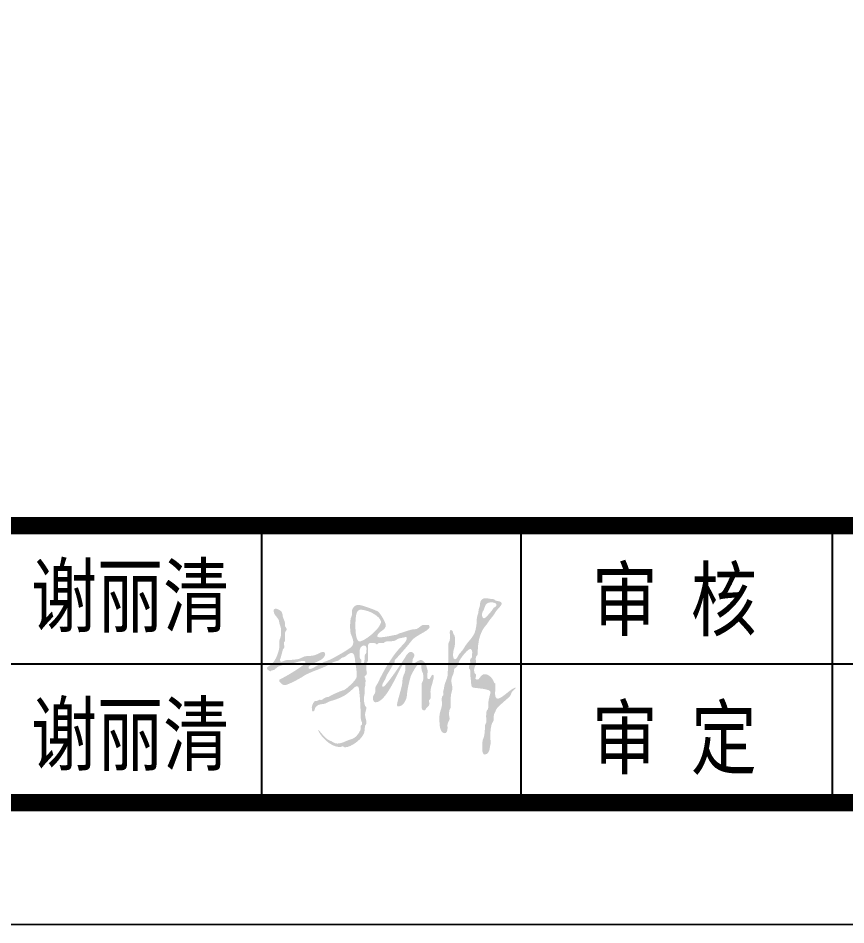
# Model space of a CAD drawing. Header units: millimetres. Extents: x 5592 to 9444, y 2362 to 3548.
# Drawn here: x 9284.3 to 9332.1, y 2721.6 to 2774 of the extents above; entities that cross this region are included whole.
import ezdxf

# ---------------------------------------------------------------- set-up
doc = ezdxf.new("R2010")
doc.units = ezdxf.units.MM
doc.header["$LTSCALE"] = 250
doc.layers.get('0').update_dxf_attribs({"linetype": 'CONTINUOUS'})
for name, color, linetype in [('PUB_TITLE', 4, 'CONTINUOUS'), ('TK', 7, 'CONTINUOUS'), ('图框线', 4, 'CONTINUOUS')]:
    doc.layers.add(name, color=color, linetype=linetype)
doc.styles.add('FS', font='SIMFANG.TTF', dxfattribs={"width": 0.8})

# ---------------------------------------------------------------- blocks, each defined once
blk = doc.blocks.new('A$C00DF43F2')
h = blk.add_hatch(color=5)
h.dxf.hatch_style = 1
edge = h.paths.add_edge_path()
edge.add_spline(control_points=[(280.702, 3.662), (280.702, 3.484), (280.58, 3.278), (280.415, 3.278)], knot_values=[0, 0, 0, 0, 1, 1, 1, 1], degree=3, periodic=0)
edge.add_spline(control_points=[(280.415, 3.278), (280.199, 3.278), (280.28, 3.785), (280.28, 4.038)], knot_values=[0, 0, 0, 0, 1, 1, 1, 1], degree=3, periodic=0)
edge.add_spline(control_points=[(280.28, 4.038), (280.28, 4.201), (280.42, 4.203), (280.42, 4.93)], knot_values=[0, 0, 0, 0, 1, 1, 1, 1], degree=3, periodic=0)
edge.add_spline(control_points=[(280.42, 4.93), (280.42, 5.03), (280.52, 5.11), (280.508, 5.211)], knot_values=[0, 0, 0, 0, 1, 1, 1, 1], degree=3, periodic=0)
edge.add_spline(control_points=[(280.508, 5.211), (280.483, 5.401), (280.48, 5.587), (280.514, 5.776)], knot_values=[0, 0, 0, 0, 1, 1, 1, 1], degree=3, periodic=0)
edge.add_spline(control_points=[(280.514, 5.776), (280.537, 5.899), (280.595, 5.839), (280.608, 5.964)], knot_values=[0, 0, 0, 0, 1, 1, 1, 1], degree=3, periodic=0)
edge.add_spline(control_points=[(280.608, 5.964), (280.626, 6.13), (280.554, 6.199), (280.744, 6.856)], knot_values=[0, 0, 0, 0, 1, 1, 1, 1], degree=3, periodic=0)
edge.add_spline(control_points=[(280.744, 6.856), (280.812, 7.093), (279.905, 7.096), (279.72, 7.153)], knot_values=[0, 0, 0, 0, 1, 1, 1, 1], degree=3, periodic=0)
edge.add_spline(control_points=[(279.72, 7.153), (279.602, 7.189), (279.631, 7.386), (279.615, 7.513)], knot_values=[0, 0, 0, 0, 1, 1, 1, 1], degree=3, periodic=0)
edge.add_spline(control_points=[(279.615, 7.513), (279.549, 8.009), (279.583, 7.979), (279.57, 8.125)], knot_values=[0, 0, 0, 0, 1, 1, 1, 1], degree=3, periodic=0)
edge.add_spline(control_points=[(279.57, 8.125), (279.56, 8.249), (279.508, 8.189), (279.489, 8.312)], knot_values=[0, 0, 0, 0, 1, 1, 1, 1], degree=3, periodic=0)
edge.add_spline(control_points=[(279.489, 8.312), (279.465, 8.467), (279.558, 8.391), (279.575, 8.548)], knot_values=[0, 0, 0, 0, 1, 1, 1, 1], degree=3, periodic=0)
edge.add_spline(control_points=[(279.575, 8.548), (279.591, 8.704), (279.525, 8.634), (279.575, 8.783)], knot_values=[0, 0, 0, 0, 1, 1, 1, 1], degree=3, periodic=0)
edge.add_spline(control_points=[(279.575, 8.783), (279.604, 8.872), (279.671, 8.83), (279.666, 8.924)], knot_values=[0, 0, 0, 0, 1, 1, 1, 1], degree=3, periodic=0)
edge.add_spline(control_points=[(279.666, 8.924), (279.658, 9.076), (279.748, 9.279), (279.612, 9.37)], knot_values=[0, 0, 0, 0, 1, 1, 1, 1], degree=3, periodic=0)
edge.add_spline(control_points=[(279.612, 9.37), (279.465, 9.468), (278.993, 8.812), (278.936, 8.68)], knot_values=[0, 0, 0, 0, 1, 1, 1, 1], degree=3, periodic=0)
edge.add_spline(control_points=[(278.936, 8.68), (278.889, 8.57), (278.867, 8.417), (278.769, 8.324)], knot_values=[0, 0, 0, 0, 1, 1, 1, 1], degree=3, periodic=0)
edge.add_spline(control_points=[(278.769, 8.324), (278.695, 8.255), (278.635, 8.274), (278.635, 8.172)], knot_values=[0, 0, 0, 0, 1, 1, 1, 1], degree=3, periodic=0)
edge.add_spline(control_points=[(278.635, 8.172), (278.635, 8.055), (278.601, 7.941), (278.55, 7.837)], knot_values=[0, 0, 0, 0, 1, 1, 1, 1], degree=3, periodic=0)
edge.add_spline(control_points=[(278.55, 7.837), (278.397, 7.532), (278.541, 7.289), (278.541, 7.139)], knot_values=[0, 0, 0, 0, 1, 1, 1, 1], degree=3, periodic=0)
edge.add_spline(control_points=[(278.541, 7.139), (278.541, 6.961), (278.447, 6.799), (278.447, 6.622)], knot_values=[0, 0, 0, 0, 1, 1, 1, 1], degree=3, periodic=0)
edge.add_spline(control_points=[(278.447, 6.622), (278.447, 6.293), (278.447, 6.199), (278.447, 6.058)], knot_values=[0, 0, 0, 0, 1, 1, 1, 1], degree=3, periodic=0)
edge.add_spline(control_points=[(278.447, 6.058), (278.447, 5.956), (278.364, 5.877), (278.353, 5.776)], knot_values=[0, 0, 0, 0, 1, 1, 1, 1], degree=3, periodic=0)
edge.add_spline(control_points=[(278.353, 5.776), (278.311, 5.376), (278.434, 5.422), (278.353, 5.259)], knot_values=[0, 0, 0, 0, 1, 1, 1, 1], degree=3, periodic=0)
edge.add_spline(control_points=[(278.353, 5.259), (278.204, 4.961), (278.259, 4.983), (278.259, 4.836)], knot_values=[0, 0, 0, 0, 1, 1, 1, 1], degree=3, periodic=0)
edge.add_spline(control_points=[(278.259, 4.836), (278.259, 4.702), (278.228, 4.482), (278.073, 4.509)], knot_values=[0, 0, 0, 0, 1, 1, 1, 1], degree=3, periodic=0)
edge.add_spline(control_points=[(278.073, 4.509), (277.763, 4.563), (277.789, 5.141), (277.789, 5.494)], knot_values=[0, 0, 0, 0, 1, 1, 1, 1], degree=3, periodic=0)
edge.add_spline(control_points=[(277.789, 5.494), (277.789, 5.706), (277.9, 5.893), (277.93, 6.105)], knot_values=[0, 0, 0, 0, 1, 1, 1, 1], degree=3, periodic=0)
edge.add_spline(control_points=[(277.93, 6.105), (277.952, 6.26), (277.902, 6.42), (277.93, 6.575)], knot_values=[0, 0, 0, 0, 1, 1, 1, 1], degree=3, periodic=0)
edge.add_spline(control_points=[(277.93, 6.575), (277.953, 6.698), (278.011, 6.638), (278.024, 6.763)], knot_values=[0, 0, 0, 0, 1, 1, 1, 1], degree=3, periodic=0)
edge.add_spline(control_points=[(278.024, 6.763), (278.037, 6.891), (277.974, 6.834), (278.016, 6.957)], knot_values=[0, 0, 0, 0, 1, 1, 1, 1], degree=3, periodic=0)
edge.add_spline(control_points=[(278.016, 6.957), (278.047, 7.048), (278.057, 7.14), (278.071, 7.233)], knot_values=[0, 0, 0, 0, 1, 1, 1, 1], degree=3, periodic=0)
edge.add_spline(control_points=[(278.071, 7.233), (278.104, 7.448), (278.236, 7.627), (278.259, 7.843)], knot_values=[0, 0, 0, 0, 1, 1, 1, 1], degree=3, periodic=0)
edge.add_spline(control_points=[(278.259, 7.843), (278.275, 7.994), (278.306, 8.886), (278.306, 9.065)], knot_values=[0, 0, 0, 0, 1, 1, 1, 1], degree=3, periodic=0)
edge.add_spline(control_points=[(278.306, 9.065), (278.306, 9.237), (278.278, 9.521), (278.306, 9.676)], knot_values=[0, 0, 0, 0, 1, 1, 1, 1], degree=3, periodic=0)
edge.add_spline(control_points=[(278.306, 9.676), (278.334, 9.825), (278.4, 9.762), (278.4, 10.098)], knot_values=[0, 0, 0, 0, 1, 1, 1, 1], degree=3, periodic=0)
edge.add_spline(control_points=[(278.4, 10.098), (278.401, 10.229), (278.344, 10.495), (278.447, 10.474)], knot_values=[0, 0, 0, 0, 1, 1, 1, 1], degree=3, periodic=0)
edge.add_spline(control_points=[(278.447, 10.474), (278.57, 10.45), (278.558, 10.408), (278.588, 10.286)], knot_values=[0, 0, 0, 0, 1, 1, 1, 1], degree=3, periodic=0)
edge.add_spline(control_points=[(278.588, 10.286), (278.626, 10.134), (278.682, 10.208), (278.682, 10.051)], knot_values=[0, 0, 0, 0, 1, 1, 1, 1], degree=3, periodic=0)
edge.add_spline(control_points=[(278.682, 10.051), (278.682, 9.676), (278.682, 9.911), (278.682, 9.629)], knot_values=[0, 0, 0, 0, 1, 1, 1, 1], degree=3, periodic=0)
edge.add_spline(control_points=[(278.682, 9.629), (278.682, 9.482), (278.603, 9.344), (278.588, 9.206)], knot_values=[0, 0, 0, 0, 1, 1, 1, 1], degree=3, periodic=0)
edge.add_spline(control_points=[(278.588, 9.206), (278.573, 9.059), (278.56, 8.781), (278.682, 8.783)], knot_values=[0, 0, 0, 0, 1, 1, 1, 1], degree=3, periodic=0)
edge.add_spline(control_points=[(278.682, 8.783), (278.815, 8.785), (278.845, 8.967), (278.917, 9.065)], knot_values=[0, 0, 0, 0, 1, 1, 1, 1], degree=3, periodic=0)
edge.add_spline(control_points=[(278.917, 9.065), (279.028, 9.216), (279.074, 9.203), (279.265, 9.525)], knot_values=[0, 0, 0, 0, 1, 1, 1, 1], degree=3, periodic=0)
edge.add_spline(control_points=[(279.265, 9.525), (279.42, 9.788), (279.664, 9.982), (279.796, 10.248)], knot_values=[0, 0, 0, 0, 1, 1, 1, 1], degree=3, periodic=0)
edge.add_spline(control_points=[(279.796, 10.248), (279.867, 10.393), (279.951, 10.739), (279.951, 11.132)], knot_values=[0, 0, 0, 0, 1, 1, 1, 1], degree=3, periodic=0)
edge.add_spline(control_points=[(279.951, 11.132), (279.951, 11.279), (280.045, 11.408), (280.045, 11.555)], knot_values=[0, 0, 0, 0, 1, 1, 1, 1], degree=3, periodic=0)
edge.add_spline(control_points=[(280.045, 11.555), (280.045, 11.699), (280.141, 11.832), (280.137, 11.978)], knot_values=[0, 0, 0, 0, 1, 1, 1, 1], degree=3, periodic=0)
edge.add_spline(control_points=[(280.137, 11.978), (280.133, 12.128), (280.22, 12.278), (280.373, 12.307)], knot_values=[0, 0, 0, 0, 1, 1, 1, 1], degree=3, periodic=0)
edge.add_spline(control_points=[(280.373, 12.307), (280.546, 12.339), (280.71, 12.26), (280.89, 12.26)], knot_values=[0, 0, 0, 0, 1, 1, 1, 1], degree=3, periodic=0)
edge.add_spline(control_points=[(280.89, 12.26), (281.016, 12.26), (280.957, 12.196), (281.078, 12.166)], knot_values=[0, 0, 0, 0, 1, 1, 1, 1], degree=3, periodic=0)
edge.add_spline(control_points=[(281.078, 12.166), (281.176, 12.141), (281.286, 12.145), (281.36, 12.072)], knot_values=[0, 0, 0, 0, 1, 1, 1, 1], degree=3, periodic=0)
edge.add_spline(control_points=[(281.36, 12.072), (281.492, 11.94), (281.167, 11.748), (281.031, 11.508)], knot_values=[0, 0, 0, 0, 1, 1, 1, 1], degree=3, periodic=0)
edge.add_spline(control_points=[(281.031, 11.508), (280.901, 11.278), (280.691, 11.076), (280.561, 10.85)], knot_values=[0, 0, 0, 0, 1, 1, 1, 1], degree=3, periodic=0)
edge.add_spline(control_points=[(280.561, 10.85), (280.483, 10.715), (279.998, 10.395), (279.998, 9.112)], knot_values=[0, 0, 0, 0, 1, 1, 1, 1], degree=3, periodic=0)
edge.add_spline(control_points=[(279.998, 9.112), (279.998, 8.987), (279.949, 9.041), (279.904, 8.924)], knot_values=[0, 0, 0, 0, 1, 1, 1, 1], degree=3, periodic=0)
edge.add_spline(control_points=[(279.904, 8.924), (279.843, 8.767), (279.971, 8.578), (279.874, 8.432)], knot_values=[0, 0, 0, 0, 1, 1, 1, 1], degree=3, periodic=0)
edge.add_spline(control_points=[(279.874, 8.432), (279.795, 8.313), (279.776, 8.167), (279.81, 8.031)], knot_values=[0, 0, 0, 0, 1, 1, 1, 1], degree=3, periodic=0)
edge.add_spline(control_points=[(279.81, 8.031), (279.84, 7.91), (279.904, 7.969), (279.904, 7.843)], knot_values=[0, 0, 0, 0, 1, 1, 1, 1], degree=3, periodic=0)
edge.add_spline(control_points=[(279.904, 7.843), (279.904, 7.687), (279.802, 7.656), (279.951, 7.608)], knot_values=[0, 0, 0, 0, 1, 1, 1, 1], degree=3, periodic=0)
edge.add_spline(control_points=[(279.951, 7.608), (280.099, 7.561), (280.157, 7.869), (280.317, 7.909)], knot_values=[0, 0, 0, 0, 1, 1, 1, 1], degree=3, periodic=0)
edge.add_spline(control_points=[(280.317, 7.909), (280.585, 7.976), (280.849, 7.733), (280.937, 7.467)], knot_values=[0, 0, 0, 0, 1, 1, 1, 1], degree=3, periodic=0)
edge.add_spline(control_points=[(280.937, 7.467), (280.967, 7.378), (281.031, 7.42), (281.031, 7.326)], knot_values=[0, 0, 0, 0, 1, 1, 1, 1], degree=3, periodic=0)
edge.add_spline(control_points=[(281.031, 7.326), (281.031, 6.857), (280.974, 6.851), (281.031, 6.622)], knot_values=[0, 0, 0, 0, 1, 1, 1, 1], degree=3, periodic=0)
edge.add_spline(control_points=[(281.031, 6.622), (281.138, 6.193), (281.847, 7.068), (282.159, 7.139)], knot_values=[0, 0, 0, 0, 1, 1, 1, 1], degree=3, periodic=0)
edge.add_spline(control_points=[(282.159, 7.139), (282.283, 7.167), (282.112, 7.037), (282.022, 6.947)], knot_values=[0, 0, 0, 0, 1, 1, 1, 1], degree=3, periodic=0)
edge.add_spline(control_points=[(282.022, 6.947), (281.946, 6.873), (281.94, 6.752), (281.877, 6.669)], knot_values=[0, 0, 0, 0, 1, 1, 1, 1], degree=3, periodic=0)
edge.add_spline(control_points=[(281.877, 6.669), (281.769, 6.526), (281.547, 6.386), (281.172, 6.011)], knot_values=[0, 0, 0, 0, 1, 1, 1, 1], degree=3, periodic=0)
edge.add_spline(control_points=[(281.172, 6.011), (281.066, 5.905), (281.104, 5.923), (280.956, 5.626)], knot_values=[0, 0, 0, 0, 1, 1, 1, 1], degree=3, periodic=0)
edge.add_spline(control_points=[(280.956, 5.626), (280.881, 5.475), (280.994, 5.269), (280.867, 5.142)], knot_values=[0, 0, 0, 0, 1, 1, 1, 1], degree=3, periodic=0)
edge.add_spline(control_points=[(280.867, 5.142), (280.751, 5.026), (280.692, 4.258), (280.749, 4.085)], knot_values=[0, 0, 0, 0, 1, 1, 1, 1], degree=3, periodic=0)
edge.add_spline(control_points=[(280.749, 4.085), (280.796, 3.944), (280.702, 3.802), (280.702, 3.662)], knot_values=[0, 0, 0, 0, 1, 1, 1, 1], degree=3, periodic=0)
edge = h.paths.add_edge_path(flags=16)
edge.add_spline(control_points=[(280.298, 11.545), (280.213, 11.417), (280.257, 11.124), (280.364, 11.151)], knot_values=[0, 0, 0, 0, 1, 1, 1, 1], degree=3, periodic=0)
edge.add_spline(control_points=[(280.364, 11.151), (280.523, 11.191), (280.601, 11.358), (280.701, 11.462)], knot_values=[0, 0, 0, 0, 1, 1, 1, 1], degree=3, periodic=0)
edge.add_spline(control_points=[(280.701, 11.462), (280.773, 11.536), (280.834, 11.612), (280.884, 11.701)], knot_values=[0, 0, 0, 0, 1, 1, 1, 1], degree=3, periodic=0)
edge.add_spline(control_points=[(280.884, 11.701), (280.947, 11.814), (281.049, 11.794), (281.078, 11.884)], knot_values=[0, 0, 0, 0, 1, 1, 1, 1], degree=3, periodic=0)
edge.add_spline(control_points=[(281.078, 11.884), (281.126, 12.033), (280.952, 12.061), (280.843, 12.071)], knot_values=[0, 0, 0, 0, 1, 1, 1, 1], degree=3, periodic=0)
edge.add_spline(control_points=[(280.843, 12.071), (280.704, 12.086), (280.543, 12.062), (280.467, 11.931)], knot_values=[0, 0, 0, 0, 1, 1, 1, 1], degree=3, periodic=0)
edge.add_spline(control_points=[(280.467, 11.931), (280.397, 11.808), (280.376, 11.662), (280.298, 11.545)], knot_values=[0, 0, 0, 0, 1, 1, 1, 1], degree=3, periodic=0)
edge = h.paths.add_edge_path()
edge.add_spline(control_points=[(273.467, 4.695), (273.467, 4.233), (272.679, 3.687), (272.331, 3.695)], knot_values=[0, 0, 0, 0, 1, 1, 1, 1], degree=3, periodic=0)
edge.add_spline(control_points=[(272.331, 3.695), (272.215, 3.697), (272.268, 3.776), (272.156, 3.742)], knot_values=[0, 0, 0, 0, 1, 1, 1, 1], degree=3, periodic=0)
edge.add_spline(control_points=[(272.156, 3.742), (272.034, 3.705), (272.092, 3.703), (271.964, 3.713)], knot_values=[0, 0, 0, 0, 1, 1, 1, 1], degree=3, periodic=0)
edge.add_spline(control_points=[(271.964, 3.713), (271.463, 3.752), (270.921, 4.326), (270.789, 4.648)], knot_values=[0, 0, 0, 0, 1, 1, 1, 1], degree=3, periodic=0)
edge.add_spline(control_points=[(270.789, 4.648), (270.687, 4.896), (271.124, 4.246), (271.353, 4.132)], knot_values=[0, 0, 0, 0, 1, 1, 1, 1], degree=3, periodic=0)
edge.add_spline(control_points=[(271.353, 4.132), (271.521, 4.048), (271.546, 4.05), (271.635, 3.991)], knot_values=[0, 0, 0, 0, 1, 1, 1, 1], degree=3, periodic=0)
edge.add_spline(control_points=[(271.635, 3.991), (271.967, 3.769), (272.335, 4.07), (272.659, 4.15)], knot_values=[0, 0, 0, 0, 1, 1, 1, 1], degree=3, periodic=0)
edge.add_spline(control_points=[(272.659, 4.15), (272.919, 4.215), (273.093, 4.44), (273.209, 4.672)], knot_values=[0, 0, 0, 0, 1, 1, 1, 1], degree=3, periodic=0)
edge.add_spline(control_points=[(273.209, 4.672), (273.272, 4.798), (273.232, 4.742), (273.232, 4.883)], knot_values=[0, 0, 0, 0, 1, 1, 1, 1], degree=3, periodic=0)
edge.add_spline(control_points=[(273.232, 4.883), (273.232, 5.007), (273.309, 4.945), (273.316, 5.069)], knot_values=[0, 0, 0, 0, 1, 1, 1, 1], degree=3, periodic=0)
edge.add_spline(control_points=[(273.316, 5.069), (273.324, 5.216), (273.232, 5.16), (273.232, 5.494)], knot_values=[0, 0, 0, 0, 1, 1, 1, 1], degree=3, periodic=0)
edge.add_spline(control_points=[(273.232, 5.494), (273.232, 6.028), (273.199, 6.547), (273.132, 7.091)], knot_values=[0, 0, 0, 0, 1, 1, 1, 1], degree=3, periodic=0)
edge.add_spline(control_points=[(273.132, 7.091), (273.121, 7.176), (273.087, 7.234), (273.002, 7.218)], knot_values=[0, 0, 0, 0, 1, 1, 1, 1], degree=3, periodic=0)
edge.add_spline(control_points=[(273.002, 7.218), (272.841, 7.189), (272.851, 7.086), (272.427, 6.773)], knot_values=[0, 0, 0, 0, 1, 1, 1, 1], degree=3, periodic=0)
edge.add_spline(control_points=[(272.427, 6.773), (272.138, 6.56), (271.777, 6.451), (271.44, 6.349)], knot_values=[0, 0, 0, 0, 1, 1, 1, 1], degree=3, periodic=0)
edge.add_spline(control_points=[(271.44, 6.349), (271.308, 6.309), (271.21, 6.203), (271.071, 6.197)], knot_values=[0, 0, 0, 0, 1, 1, 1, 1], degree=3, periodic=0)
edge.add_spline(control_points=[(271.071, 6.197), (270.9, 6.189), (270.716, 6.151), (270.62, 6.002)], knot_values=[0, 0, 0, 0, 1, 1, 1, 1], degree=3, periodic=0)
edge.add_spline(control_points=[(270.62, 6.002), (270.539, 5.875), (270.632, 5.859), (270.507, 5.776)], knot_values=[0, 0, 0, 0, 1, 1, 1, 1], degree=3, periodic=0)
edge.add_spline(control_points=[(270.507, 5.776), (270.455, 5.741), (270.422, 5.808), (270.413, 5.87)], knot_values=[0, 0, 0, 0, 1, 1, 1, 1], degree=3, periodic=0)
edge.add_spline(control_points=[(270.413, 5.87), (270.389, 6.039), (270.439, 6.214), (270.554, 6.34)], knot_values=[0, 0, 0, 0, 1, 1, 1, 1], degree=3, periodic=0)
edge.add_spline(control_points=[(270.554, 6.34), (270.619, 6.41), (270.667, 6.331), (270.808, 6.424)], knot_values=[0, 0, 0, 0, 1, 1, 1, 1], degree=3, periodic=0)
edge.add_spline(control_points=[(270.808, 6.424), (270.921, 6.5), (270.899, 6.378), (271.012, 6.454)], knot_values=[0, 0, 0, 0, 1, 1, 1, 1], degree=3, periodic=0)
edge.add_spline(control_points=[(271.012, 6.454), (271.123, 6.528), (271.093, 6.515), (271.212, 6.575)], knot_values=[0, 0, 0, 0, 1, 1, 1, 1], degree=3, periodic=0)
edge.add_spline(control_points=[(271.212, 6.575), (271.345, 6.641), (271.311, 6.559), (271.435, 6.642)], knot_values=[0, 0, 0, 0, 1, 1, 1, 1], degree=3, periodic=0)
edge.add_spline(control_points=[(271.435, 6.642), (271.562, 6.726), (272.096, 6.962), (272.246, 6.998)], knot_values=[0, 0, 0, 0, 1, 1, 1, 1], degree=3, periodic=0)
edge.add_spline(control_points=[(272.246, 6.998), (272.391, 7.032), (272.98, 7.585), (272.997, 7.749)], knot_values=[0, 0, 0, 0, 1, 1, 1, 1], degree=3, periodic=0)
edge.add_spline(control_points=[(272.997, 7.749), (273.038, 8.141), (272.91, 8.546), (272.902, 8.783)], knot_values=[0, 0, 0, 0, 1, 1, 1, 1], degree=3, periodic=0)
edge.add_spline(control_points=[(272.902, 8.783), (272.897, 8.927), (272.843, 9.154), (272.716, 9.152)], knot_values=[0, 0, 0, 0, 1, 1, 1, 1], degree=3, periodic=0)
edge.add_spline(control_points=[(272.716, 9.152), (272.561, 9.149), (272.463, 9.021), (272.331, 8.938)], knot_values=[0, 0, 0, 0, 1, 1, 1, 1], degree=3, periodic=0)
edge.add_spline(control_points=[(272.331, 8.938), (272.216, 8.866), (272.237, 8.933), (272.128, 8.853)], knot_values=[0, 0, 0, 0, 1, 1, 1, 1], degree=3, periodic=0)
edge.add_spline(control_points=[(272.128, 8.853), (272.039, 8.788), (271.973, 8.705), (271.87, 8.684)], knot_values=[0, 0, 0, 0, 1, 1, 1, 1], degree=3, periodic=0)
edge.add_spline(control_points=[(271.87, 8.684), (271.593, 8.629), (271.402, 8.459), (271.109, 8.33)], knot_values=[0, 0, 0, 0, 1, 1, 1, 1], degree=3, periodic=0)
edge.add_spline(control_points=[(271.109, 8.33), (270.823, 8.204), (270.161, 7.976), (269.987, 7.847)], knot_values=[0, 0, 0, 0, 1, 1, 1, 1], degree=3, periodic=0)
edge.add_spline(control_points=[(269.987, 7.847), (269.858, 7.751), (269.002, 7.263), (268.818, 7.289)], knot_values=[0, 0, 0, 0, 1, 1, 1, 1], degree=3, periodic=0)
edge.add_spline(control_points=[(268.818, 7.289), (268.659, 7.312), (268.415, 7.569), (268.571, 7.627)], knot_values=[0, 0, 0, 0, 1, 1, 1, 1], degree=3, periodic=0)
edge.add_spline(control_points=[(268.571, 7.627), (268.723, 7.683), (270.012, 8.419), (270.037, 8.595)], knot_values=[0, 0, 0, 0, 1, 1, 1, 1], degree=3, periodic=0)
edge.add_spline(control_points=[(270.037, 8.595), (270.067, 8.805), (269.529, 8.606), (269.286, 8.548)], knot_values=[0, 0, 0, 0, 1, 1, 1, 1], degree=3, periodic=0)
edge.add_spline(control_points=[(269.286, 8.548), (269.141, 8.513), (269.131, 8.582), (268.541, 8.39)], knot_values=[0, 0, 0, 0, 1, 1, 1, 1], degree=3, periodic=0)
edge.add_spline(control_points=[(268.541, 8.39), (268.417, 8.35), (268.452, 8.341), (268.346, 8.266)], knot_values=[0, 0, 0, 0, 1, 1, 1, 1], degree=3, periodic=0)
edge.add_spline(control_points=[(268.346, 8.266), (268.238, 8.19), (268.279, 8.167), (268.148, 8.149)], knot_values=[0, 0, 0, 0, 1, 1, 1, 1], degree=3, periodic=0)
edge.add_spline(control_points=[(268.148, 8.149), (267.922, 8.118), (268.105, 8.078), (268.017, 8.078)], knot_values=[0, 0, 0, 0, 1, 1, 1, 1], degree=3, periodic=0)
edge.add_spline(control_points=[(268.017, 8.078), (268.017, 8.078), (267.878, 8.164), (267.878, 8.164)], knot_values=[0, 0, 0, 0, 1, 1, 1, 1], degree=3, periodic=0)
edge.add_spline(control_points=[(267.878, 8.164), (267.878, 8.164), (267.851, 8.182), (267.851, 8.182)], knot_values=[0, 0, 0, 0, 1, 1, 1, 1], degree=3, periodic=0)
edge.add_spline(control_points=[(267.851, 8.182), (267.803, 8.304), (267.802, 8.31), (267.914, 8.379)], knot_values=[0, 0, 0, 0, 1, 1, 1, 1], degree=3, periodic=0)
edge.add_spline(control_points=[(267.914, 8.379), (268.148, 8.522), (268.31, 8.756), (268.406, 9.014)], knot_values=[0, 0, 0, 0, 1, 1, 1, 1], degree=3, periodic=0)
edge.add_spline(control_points=[(268.406, 9.014), (268.62, 9.595), (268.5, 9.68), (268.534, 9.864)], knot_values=[0, 0, 0, 0, 1, 1, 1, 1], degree=3, periodic=0)
edge.add_spline(control_points=[(268.534, 9.864), (268.568, 10.047), (268.673, 10.053), (268.623, 10.568)], knot_values=[0, 0, 0, 0, 1, 1, 1, 1], degree=3, periodic=0)
edge.add_spline(control_points=[(268.623, 10.568), (268.612, 10.681), (268.537, 10.782), (268.531, 10.897)], knot_values=[0, 0, 0, 0, 1, 1, 1, 1], degree=3, periodic=0)
edge.add_spline(control_points=[(268.531, 10.897), (268.523, 11.067), (268.404, 11.195), (268.299, 11.32)], knot_values=[0, 0, 0, 0, 1, 1, 1, 1], degree=3, periodic=0)
edge.add_spline(control_points=[(268.299, 11.32), (268.211, 11.425), (268.151, 11.662), (268.252, 11.696)], knot_values=[0, 0, 0, 0, 1, 1, 1, 1], degree=3, periodic=0)
edge.add_spline(control_points=[(268.252, 11.696), (268.37, 11.735), (268.434, 11.675), (268.581, 11.602)], knot_values=[0, 0, 0, 0, 1, 1, 1, 1], degree=3, periodic=0)
edge.add_spline(control_points=[(268.581, 11.602), (268.754, 11.515), (268.69, 11.29), (268.769, 11.132)], knot_values=[0, 0, 0, 0, 1, 1, 1, 1], degree=3, periodic=0)
edge.add_spline(control_points=[(268.769, 11.132), (268.821, 11.027), (268.863, 10.918), (268.863, 10.803)], knot_values=[0, 0, 0, 0, 1, 1, 1, 1], degree=3, periodic=0)
edge.add_spline(control_points=[(268.863, 10.803), (268.863, 10.678), (268.84, 10.719), (268.91, 10.615)], knot_values=[0, 0, 0, 0, 1, 1, 1, 1], degree=3, periodic=0)
edge.add_spline(control_points=[(268.91, 10.615), (269, 10.48), (268.954, 10.517), (268.882, 10.371)], knot_values=[0, 0, 0, 0, 1, 1, 1, 1], degree=3, periodic=0)
edge.add_spline(control_points=[(268.882, 10.371), (268.839, 10.287), (268.863, 10.28), (268.863, 10.098)], knot_values=[0, 0, 0, 0, 1, 1, 1, 1], degree=3, periodic=0)
edge.add_spline(control_points=[(268.863, 10.098), (268.863, 9.942), (268.863, 10.02), (268.863, 9.864)], knot_values=[0, 0, 0, 0, 1, 1, 1, 1], degree=3, periodic=0)
edge.add_spline(control_points=[(268.863, 9.864), (268.863, 9.785), (268.797, 9.824), (268.792, 9.746)], knot_values=[0, 0, 0, 0, 1, 1, 1, 1], degree=3, periodic=0)
edge.add_spline(control_points=[(268.792, 9.746), (268.782, 9.574), (268.816, 9.66), (268.816, 9.488)], knot_values=[0, 0, 0, 0, 1, 1, 1, 1], degree=3, periodic=0)
edge.add_spline(control_points=[(268.816, 9.488), (268.816, 9.362), (268.74, 9.424), (268.722, 9.3)], knot_values=[0, 0, 0, 0, 1, 1, 1, 1], degree=3, periodic=0)
edge.add_spline(control_points=[(268.722, 9.3), (268.704, 9.173), (268.646, 9.051), (268.628, 8.924)], knot_values=[0, 0, 0, 0, 1, 1, 1, 1], degree=3, periodic=0)
edge.add_spline(control_points=[(268.628, 8.924), (268.606, 8.769), (268.531, 8.838), (268.581, 8.689)], knot_values=[0, 0, 0, 0, 1, 1, 1, 1], degree=3, periodic=0)
edge.add_spline(control_points=[(268.581, 8.689), (268.629, 8.543), (268.782, 8.736), (268.957, 8.736)], knot_values=[0, 0, 0, 0, 1, 1, 1, 1], degree=3, periodic=0)
edge.add_spline(control_points=[(268.957, 8.736), (269.117, 8.736), (269.407, 8.762), (269.568, 8.783)], knot_values=[0, 0, 0, 0, 1, 1, 1, 1], degree=3, periodic=0)
edge.add_spline(control_points=[(269.568, 8.783), (269.763, 8.809), (269.928, 8.971), (270.131, 8.971)], knot_values=[0, 0, 0, 0, 1, 1, 1, 1], degree=3, periodic=0)
edge.add_spline(control_points=[(270.131, 8.971), (270.359, 8.971), (270.592, 8.992), (270.789, 9.112)], knot_values=[0, 0, 0, 0, 1, 1, 1, 1], degree=3, periodic=0)
edge.add_spline(control_points=[(270.789, 9.112), (270.902, 9.181), (271.1, 9.256), (271.165, 9.159)], knot_values=[0, 0, 0, 0, 1, 1, 1, 1], degree=3, periodic=0)
edge.add_spline(control_points=[(271.165, 9.159), (271.244, 9.041), (271.09, 8.846), (270.953, 8.759)], knot_values=[0, 0, 0, 0, 1, 1, 1, 1], degree=3, periodic=0)
edge.add_spline(control_points=[(270.953, 8.759), (270.822, 8.675), (270.709, 8.645), (270.546, 8.561)], knot_values=[0, 0, 0, 0, 1, 1, 1, 1], degree=3, periodic=0)
edge.add_spline(control_points=[(270.546, 8.561), (270.413, 8.493), (270.14, 8.351), (270.225, 8.266)], knot_values=[0, 0, 0, 0, 1, 1, 1, 1], degree=3, periodic=0)
edge.add_spline(control_points=[(270.225, 8.266), (270.394, 8.097), (270.665, 8.491), (271.4, 8.736)], knot_values=[0, 0, 0, 0, 1, 1, 1, 1], degree=3, periodic=0)
edge.add_spline(control_points=[(271.4, 8.736), (271.545, 8.784), (272.651, 9.4), (272.744, 9.544)], knot_values=[0, 0, 0, 0, 1, 1, 1, 1], degree=3, periodic=0)
edge.add_spline(control_points=[(272.744, 9.544), (272.884, 9.764), (272.759, 10.016), (272.668, 10.239)], knot_values=[0, 0, 0, 0, 1, 1, 1, 1], degree=3, periodic=0)
edge.add_spline(control_points=[(272.668, 10.239), (272.607, 10.39), (272.601, 11.103), (272.698, 11.249)], knot_values=[0, 0, 0, 0, 1, 1, 1, 1], degree=3, periodic=0)
edge.add_spline(control_points=[(272.698, 11.249), (272.786, 11.381), (272.681, 11.56), (272.762, 11.696)], knot_values=[0, 0, 0, 0, 1, 1, 1, 1], degree=3, periodic=0)
edge.add_spline(control_points=[(272.762, 11.696), (272.827, 11.804), (272.919, 11.901), (273.044, 11.931)], knot_values=[0, 0, 0, 0, 1, 1, 1, 1], degree=3, periodic=0)
edge.add_spline(control_points=[(273.044, 11.931), (273.201, 11.968), (274.051, 11.639), (274.219, 11.555)], knot_values=[0, 0, 0, 0, 1, 1, 1, 1], degree=3, periodic=0)
edge.add_spline(control_points=[(274.219, 11.555), (274.35, 11.489), (274.689, 10.902), (274.689, 10.756)], knot_values=[0, 0, 0, 0, 1, 1, 1, 1], degree=3, periodic=0)
edge.add_spline(control_points=[(274.689, 10.756), (274.689, 10.459), (274.264, 10.403), (274.191, 10.136)], knot_values=[0, 0, 0, 0, 1, 1, 1, 1], degree=3, periodic=0)
edge.add_spline(control_points=[(274.191, 10.136), (274.133, 9.928), (275.108, 10.177), (275.252, 10.192)], knot_values=[0, 0, 0, 0, 1, 1, 1, 1], degree=3, periodic=0)
edge.add_spline(control_points=[(275.252, 10.192), (275.408, 10.209), (275.335, 10.248), (275.487, 10.286)], knot_values=[0, 0, 0, 0, 1, 1, 1, 1], degree=3, periodic=0)
edge.add_spline(control_points=[(275.487, 10.286), (275.85, 10.377), (276.111, 10.521), (276.38, 10.521)], knot_values=[0, 0, 0, 0, 1, 1, 1, 1], degree=3, periodic=0)
edge.add_spline(control_points=[(276.38, 10.521), (276.524, 10.521), (276.618, 10.64), (276.737, 10.719)], knot_values=[0, 0, 0, 0, 1, 1, 1, 1], degree=3, periodic=0)
edge.add_spline(control_points=[(276.737, 10.719), (276.852, 10.795), (276.806, 10.756), (276.944, 10.756)], knot_values=[0, 0, 0, 0, 1, 1, 1, 1], degree=3, periodic=0)
edge.add_spline(control_points=[(276.944, 10.756), (276.944, 10.756), (277.085, 10.756), (277.085, 10.756)], knot_values=[0, 0, 0, 0, 1, 1, 1, 1], degree=3, periodic=0)
edge.add_spline(control_points=[(277.085, 10.756), (277.085, 10.756), (277.179, 10.756), (277.179, 10.756)], knot_values=[0, 0, 0, 0, 1, 1, 1, 1], degree=3, periodic=0)
edge.add_spline(control_points=[(277.179, 10.756), (277.452, 10.483), (276.396, 10.213), (276.145, 9.817)], knot_values=[0, 0, 0, 0, 1, 1, 1, 1], degree=3, periodic=0)
edge.add_spline(control_points=[(276.145, 9.817), (276.05, 9.666), (275.364, 8.895), (275.252, 8.783)], knot_values=[0, 0, 0, 0, 1, 1, 1, 1], degree=3, periodic=0)
edge.add_spline(control_points=[(275.252, 8.783), (275.142, 8.672), (275.25, 8.675), (275.158, 8.548)], knot_values=[0, 0, 0, 0, 1, 1, 1, 1], degree=3, periodic=0)
edge.add_spline(control_points=[(275.158, 8.548), (275.056, 8.405), (274.976, 8.227), (274.877, 8.078)], knot_values=[0, 0, 0, 0, 1, 1, 1, 1], degree=3, periodic=0)
edge.add_spline(control_points=[(274.877, 8.078), (274.786, 7.942), (274.716, 7.796), (274.66, 7.646)], knot_values=[0, 0, 0, 0, 1, 1, 1, 1], degree=3, periodic=0)
edge.add_spline(control_points=[(274.66, 7.646), (274.616, 7.526), (274.392, 7.283), (274.501, 7.186)], knot_values=[0, 0, 0, 0, 1, 1, 1, 1], degree=3, periodic=0)
edge.add_spline(control_points=[(274.501, 7.186), (274.607, 7.09), (275.454, 8.355), (275.563, 8.524)], knot_values=[0, 0, 0, 0, 1, 1, 1, 1], degree=3, periodic=0)
edge.add_spline(control_points=[(275.563, 8.524), (275.687, 8.718), (275.751, 8.783), (275.821, 8.923)], knot_values=[0, 0, 0, 0, 1, 1, 1, 1], degree=3, periodic=0)
edge.add_spline(control_points=[(275.821, 8.923), (275.894, 9.07), (276.064, 9.27), (276.192, 9.206)], knot_values=[0, 0, 0, 0, 1, 1, 1, 1], degree=3, periodic=0)
edge.add_spline(control_points=[(276.192, 9.206), (276.28, 9.162), (276.359, 9.075), (276.333, 8.971)], knot_values=[0, 0, 0, 0, 1, 1, 1, 1], degree=3, periodic=0)
edge.add_spline(control_points=[(276.333, 8.971), (276.295, 8.819), (276.255, 8.892), (276.239, 8.736)], knot_values=[0, 0, 0, 0, 1, 1, 1, 1], degree=3, periodic=0)
edge.add_spline(control_points=[(276.239, 8.736), (276.203, 8.393), (276.183, 8.458), (276.474, 8.642)], knot_values=[0, 0, 0, 0, 1, 1, 1, 1], degree=3, periodic=0)
edge.add_spline(control_points=[(276.474, 8.642), (276.781, 8.836), (276.809, 8.696), (276.944, 8.595)], knot_values=[0, 0, 0, 0, 1, 1, 1, 1], degree=3, periodic=0)
edge.add_spline(control_points=[(276.944, 8.595), (277.059, 8.508), (276.981, 8.531), (277.085, 8.219)], knot_values=[0, 0, 0, 0, 1, 1, 1, 1], degree=3, periodic=0)
edge.add_spline(control_points=[(277.085, 8.219), (277.135, 8.067), (277.085, 8.063), (277.085, 7.749)], knot_values=[0, 0, 0, 0, 1, 1, 1, 1], degree=3, periodic=0)
edge.add_spline(control_points=[(277.085, 7.749), (277.085, 7.656), (277.151, 7.599), (277.225, 7.656)], knot_values=[0, 0, 0, 0, 1, 1, 1, 1], degree=3, periodic=0)
edge.add_spline(control_points=[(277.225, 7.656), (277.307, 7.719), (277.315, 7.9), (277.414, 7.89)], knot_values=[0, 0, 0, 0, 1, 1, 1, 1], degree=3, periodic=0)
edge.add_spline(control_points=[(277.414, 7.89), (277.569, 7.876), (277.292, 7.179), (277.273, 6.998)], knot_values=[0, 0, 0, 0, 1, 1, 1, 1], degree=3, periodic=0)
edge.add_spline(control_points=[(277.273, 6.998), (277.257, 6.846), (277.311, 6.681), (277.273, 6.528)], knot_values=[0, 0, 0, 0, 1, 1, 1, 1], degree=3, periodic=0)
edge.add_spline(control_points=[(277.273, 6.528), (277.242, 6.406), (277.154, 6.463), (277.179, 6.34)], knot_values=[0, 0, 0, 0, 1, 1, 1, 1], degree=3, periodic=0)
edge.add_spline(control_points=[(277.179, 6.34), (277.2, 6.232), (277.237, 6.279), (277.202, 6.175)], knot_values=[0, 0, 0, 0, 1, 1, 1, 1], degree=3, periodic=0)
edge.add_spline(control_points=[(277.202, 6.175), (277.158, 6.042), (277.137, 6.064), (277.038, 5.964)], knot_values=[0, 0, 0, 0, 1, 1, 1, 1], degree=3, periodic=0)
edge.add_spline(control_points=[(277.038, 5.964), (276.971, 5.898), (276.991, 5.823), (276.897, 5.823)], knot_values=[0, 0, 0, 0, 1, 1, 1, 1], degree=3, periodic=0)
edge.add_spline(control_points=[(276.897, 5.823), (276.72, 5.823), (276.756, 6.094), (276.756, 6.246)], knot_values=[0, 0, 0, 0, 1, 1, 1, 1], degree=3, periodic=0)
edge.add_spline(control_points=[(276.756, 6.246), (276.756, 6.966), (276.756, 6.606), (276.756, 7.326)], knot_values=[0, 0, 0, 0, 1, 1, 1, 1], degree=3, periodic=0)
edge.add_spline(control_points=[(276.756, 7.326), (276.756, 7.428), (276.839, 7.508), (276.85, 7.608)], knot_values=[0, 0, 0, 0, 1, 1, 1, 1], degree=3, periodic=0)
edge.add_spline(control_points=[(276.85, 7.608), (276.894, 8.033), (276.778, 8.022), (276.756, 8.172)], knot_values=[0, 0, 0, 0, 1, 1, 1, 1], degree=3, periodic=0)
edge.add_spline(control_points=[(276.756, 8.172), (276.737, 8.301), (276.78, 8.508), (276.663, 8.542)], knot_values=[0, 0, 0, 0, 1, 1, 1, 1], degree=3, periodic=0)
edge.add_spline(control_points=[(276.663, 8.542), (276.518, 8.583), (276.248, 8.04), (276.164, 7.881)], knot_values=[0, 0, 0, 0, 1, 1, 1, 1], degree=3, periodic=0)
edge.add_spline(control_points=[(276.164, 7.881), (276.083, 7.729), (275.91, 6.926), (275.91, 6.716)], knot_values=[0, 0, 0, 0, 1, 1, 1, 1], degree=3, periodic=0)
edge.add_spline(control_points=[(275.91, 6.716), (275.91, 6.563), (275.844, 6.425), (275.769, 6.293)], knot_values=[0, 0, 0, 0, 1, 1, 1, 1], degree=3, periodic=0)
edge.add_spline(control_points=[(275.769, 6.293), (275.692, 6.156), (275.553, 6.058), (275.393, 6.058)], knot_values=[0, 0, 0, 0, 1, 1, 1, 1], degree=3, periodic=0)
edge.add_spline(control_points=[(275.393, 6.058), (275.244, 6.058), (275.421, 6.475), (275.611, 7.242)], knot_values=[0, 0, 0, 0, 1, 1, 1, 1], degree=3, periodic=0)
edge.add_spline(control_points=[(275.611, 7.242), (275.66, 7.439), (275.631, 7.633), (275.7, 7.82)], knot_values=[0, 0, 0, 0, 1, 1, 1, 1], degree=3, periodic=0)
edge.add_spline(control_points=[(275.7, 7.82), (275.76, 7.982), (275.862, 8.052), (275.809, 8.453)], knot_values=[0, 0, 0, 0, 1, 1, 1, 1], degree=3, periodic=0)
edge.add_spline(control_points=[(275.809, 8.453), (275.719, 9.128), (274.888, 6.263), (274.078, 6.293)], knot_values=[0, 0, 0, 0, 1, 1, 1, 1], degree=3, periodic=0)
edge.add_spline(control_points=[(274.078, 6.293), (273.951, 6.298), (273.865, 6.601), (274.008, 6.739)], knot_values=[0, 0, 0, 0, 1, 1, 1, 1], degree=3, periodic=0)
edge.add_spline(control_points=[(274.008, 6.739), (274.15, 6.877), (274.016, 7.124), (274.141, 7.273)], knot_values=[0, 0, 0, 0, 1, 1, 1, 1], degree=3, periodic=0)
edge.add_spline(control_points=[(274.141, 7.273), (274.248, 7.401), (274.453, 8), (275.059, 8.882)], knot_values=[0, 0, 0, 0, 1, 1, 1, 1], degree=3, periodic=0)
edge.add_spline(control_points=[(275.059, 8.882), (275.547, 9.592), (275.911, 9.757), (275.897, 10)], knot_values=[0, 0, 0, 0, 1, 1, 1, 1], degree=3, periodic=0)
edge.add_spline(control_points=[(275.897, 10), (275.89, 10.122), (275.834, 10.062), (275.714, 10.039)], knot_values=[0, 0, 0, 0, 1, 1, 1, 1], degree=3, periodic=0)
edge.add_spline(control_points=[(275.714, 10.039), (275.569, 10.011), (275.415, 10.004), (275.299, 9.911)], knot_values=[0, 0, 0, 0, 1, 1, 1, 1], degree=3, periodic=0)
edge.add_spline(control_points=[(275.299, 9.911), (275.128, 9.772), (274.894, 9.867), (274.692, 9.804)], knot_values=[0, 0, 0, 0, 1, 1, 1, 1], degree=3, periodic=0)
edge.add_spline(control_points=[(274.692, 9.804), (274.57, 9.766), (274.628, 9.723), (274.501, 9.722)], knot_values=[0, 0, 0, 0, 1, 1, 1, 1], degree=3, periodic=0)
edge.add_spline(control_points=[(274.501, 9.722), (274.328, 9.72), (274.313, 9.764), (274.242, 9.699)], knot_values=[0, 0, 0, 0, 1, 1, 1, 1], degree=3, periodic=0)
edge.add_spline(control_points=[(274.242, 9.699), (274.067, 9.539), (274.287, 9.786), (273.75, 9.715)], knot_values=[0, 0, 0, 0, 1, 1, 1, 1], degree=3, periodic=0)
edge.add_spline(control_points=[(273.75, 9.715), (273.65, 9.702), (273.655, 9.509), (273.655, 9.394)], knot_values=[0, 0, 0, 0, 1, 1, 1, 1], degree=3, periodic=0)
edge.add_spline(control_points=[(273.655, 9.394), (273.655, 8.955), (273.655, 9.174), (273.655, 8.736)], knot_values=[0, 0, 0, 0, 1, 1, 1, 1], degree=3, periodic=0)
edge.add_spline(control_points=[(273.655, 8.736), (273.655, 8.579), (273.577, 8.657), (273.561, 8.501)], knot_values=[0, 0, 0, 0, 1, 1, 1, 1], degree=3, periodic=0)
edge.add_spline(control_points=[(273.561, 8.501), (273.516, 8.07), (273.65, 8.038), (273.561, 7.89)], knot_values=[0, 0, 0, 0, 1, 1, 1, 1], degree=3, periodic=0)
edge.add_spline(control_points=[(273.561, 7.89), (273.513, 7.81), (273.437, 7.838), (273.467, 7.749)], knot_values=[0, 0, 0, 0, 1, 1, 1, 1], degree=3, periodic=0)
edge.add_spline(control_points=[(273.467, 7.749), (273.507, 7.63), (273.514, 7.687), (273.514, 7.561)], knot_values=[0, 0, 0, 0, 1, 1, 1, 1], degree=3, periodic=0)
edge.add_spline(control_points=[(273.514, 7.561), (273.514, 7.421), (273.513, 7.275), (273.467, 7.139)], knot_values=[0, 0, 0, 0, 1, 1, 1, 1], degree=3, periodic=0)
edge.add_spline(control_points=[(273.467, 7.139), (273.432, 7.032), (273.494, 6.917), (273.467, 6.81)], knot_values=[0, 0, 0, 0, 1, 1, 1, 1], degree=3, periodic=0)
edge.add_spline(control_points=[(273.467, 6.81), (273.413, 6.595), (273.413, 6.366), (273.467, 6.152)], knot_values=[0, 0, 0, 0, 1, 1, 1, 1], degree=3, periodic=0)
edge.add_spline(control_points=[(273.467, 6.152), (273.497, 6.03), (273.561, 6.089), (273.561, 5.964)], knot_values=[0, 0, 0, 0, 1, 1, 1, 1], degree=3, periodic=0)
edge.add_spline(control_points=[(273.561, 5.964), (273.561, 5.83), (273.486, 5.713), (273.486, 5.579)], knot_values=[0, 0, 0, 0, 1, 1, 1, 1], degree=3, periodic=0)
edge.add_spline(control_points=[(273.486, 5.579), (273.486, 5.404), (273.593, 5.245), (273.561, 5.071)], knot_values=[0, 0, 0, 0, 1, 1, 1, 1], degree=3, periodic=0)
edge.add_spline(control_points=[(273.561, 5.071), (273.538, 4.944), (273.467, 5.061), (273.467, 4.695)], knot_values=[0, 0, 0, 0, 1, 1, 1, 1], degree=3, periodic=0)
edge = h.paths.add_edge_path(flags=16)
edge.add_spline(control_points=[(273.279, 8.689), (273.279, 8.564), (273.201, 8.503), (273.326, 8.501)], knot_values=[0, 0, 0, 0, 1, 1, 1, 1], degree=3, periodic=0)
edge.add_spline(control_points=[(273.326, 8.501), (273.467, 8.499), (273.467, 8.804), (273.467, 8.971)], knot_values=[0, 0, 0, 0, 1, 1, 1, 1], degree=3, periodic=0)
edge.add_spline(control_points=[(273.467, 8.971), (273.467, 9.127), (273.561, 9.049), (273.561, 9.206)], knot_values=[0, 0, 0, 0, 1, 1, 1, 1], degree=3, periodic=0)
edge.add_spline(control_points=[(273.561, 9.206), (273.56, 9.329), (273.618, 9.48), (273.504, 9.561)], knot_values=[0, 0, 0, 0, 1, 1, 1, 1], degree=3, periodic=0)
edge.add_spline(control_points=[(273.504, 9.561), (273.412, 9.627), (273.205, 9.531), (273.185, 9.347)], knot_values=[0, 0, 0, 0, 1, 1, 1, 1], degree=3, periodic=0)
edge.add_spline(control_points=[(273.185, 9.347), (273.169, 9.195), (273.16, 9.033), (273.185, 8.877)], knot_values=[0, 0, 0, 0, 1, 1, 1, 1], degree=3, periodic=0)
edge.add_spline(control_points=[(273.185, 8.877), (273.205, 8.753), (273.279, 8.814), (273.279, 8.689)], knot_values=[0, 0, 0, 0, 1, 1, 1, 1], degree=3, periodic=0)
edge = h.paths.add_edge_path(flags=16)
edge.add_spline(control_points=[(272.95, 11.179), (272.93, 11.035), (272.87, 9.906), (273.138, 9.817)], knot_values=[0, 0, 0, 0, 1, 1, 1, 1], degree=3, periodic=0)
edge.add_spline(control_points=[(273.138, 9.817), (273.335, 9.751), (274.282, 10.442), (274.404, 10.897)], knot_values=[0, 0, 0, 0, 1, 1, 1, 1], degree=3, periodic=0)
edge.add_spline(control_points=[(274.404, 10.897), (274.469, 11.137), (273.951, 11.512), (273.514, 11.605)], knot_values=[0, 0, 0, 0, 1, 1, 1, 1], degree=3, periodic=0)
edge.add_spline(control_points=[(273.514, 11.605), (273.366, 11.636), (273.177, 11.708), (273.068, 11.578)], knot_values=[0, 0, 0, 0, 1, 1, 1, 1], degree=3, periodic=0)
edge.add_spline(control_points=[(273.068, 11.578), (272.975, 11.468), (272.97, 11.314), (272.95, 11.179)], knot_values=[0, 0, 0, 0, 1, 1, 1, 1], degree=3, periodic=0)
at = {"layer": 'TK', "color": 7}
for p, q in [((267.5, 16.5), (267.5, 0.5)), ((282.5, 16.5), (282.5, 0.5)), ((300.5, 16.5), (300.5, 0.5)), ((390.5, 8.5), (89.838, 8.5))]:
    blk.add_line(p, q, dxfattribs=at)
at = {"layer": 'TK', "color": 7, "const_width": 1}
blk.add_lwpolyline([(390.5, 0.5), (390.5, 16.5), (0.5, 16.5), (0.5, 0.5)], close=True, dxfattribs=at)
at = {"color": 7, "style": 'FS', "width": 0.8}
for s, p in [('谢丽清', (254.175, 10.708)), ('审 核', (286.599, 10.495)), ('谢丽清', (254.175, 2.708)), ('审 定', (286.599, 2.495))]:
    blk.add_text(s, height=3.5, dxfattribs=at).set_placement(p)

msp = doc.modelspace()

# ---------------------------------------------------------------- linework, layer by layer
at = {"layer": 'PUB_TITLE', "const_width": 0.707}
msp.add_lwpolyline([(9031.35, 2728.692), (9421.35, 2728.663), (9421.37, 3011.492), (9031.35, 3011.52)], close=True, dxfattribs=at)
at = {"layer": '图框线', "linetype": 'Continuous'}
msp.add_lwpolyline([(9428.441, 3018.592), (9428.42, 2721.592), (9008.42, 2721.623), (9008.441, 3018.623)], close=True, dxfattribs=at)

# ---------------------------------------------------------------- block references
at = {"color": 0}
msp.add_blockref('A$C00DF43F2', (9030.85, 2728.163), dxfattribs=at)

doc.saveas('drawing.dxf')
